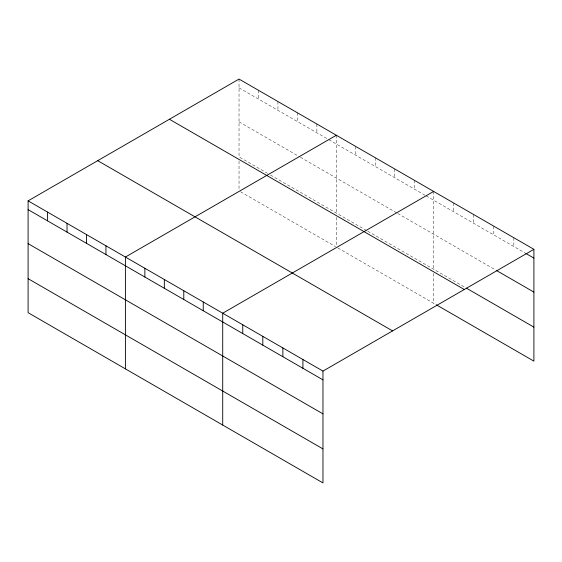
<?xml version="1.0" encoding="UTF-8"?>
<svg xmlns="http://www.w3.org/2000/svg" width="562" height="562" viewBox="0 0 562 562"><rect width="100%" height="100%" fill="white"/><g stroke="black" fill="none" stroke-linecap="round" stroke-linejoin="round"><path stroke-width="0.42" stroke-dasharray="2.81 2.11" d="M239.033 79.073L239.033 156.896L267.477 173.314M239.033 87.841L328.103 139.271M328.854 139.699L425.413 195.45M426.158 195.878L524.985 252.942M239.033 121.856L299.658 156.854M300.41 157.29L396.969 213.04M397.713 213.469L495.284 269.795M270.47 175.042L367.028 230.792M367.773 231.221L464.837 287.259M240.529 191.768L335.591 246.648M337.832 247.947L436.618 304.976M513.851 237.74L513.851 246.507M493.801 226.163L493.801 234.93M473.745 214.586L473.745 223.353M453.696 203.008L453.696 211.776M433.646 191.431L433.646 269.254M433.646 273.504L433.646 303.262M414.187 180.198L414.187 188.965M394.721 168.965L394.721 177.733M375.261 157.725L375.261 166.493M355.802 146.492L355.802 155.26M336.336 135.252L336.336 213.075M336.336 217.325L336.336 246.233M316.877 124.019L316.877 132.787M297.417 112.786L297.417 121.554M277.951 101.546L277.951 110.314M258.492 90.313L258.492 99.081M239.033 161.146L239.033 190.054"/><path stroke-width="0.84" d="M28.1 200.859L322.967 371.096L322.967 482.927L28.1 312.683L28.1 200.859L239.033 79.073L533.9 249.317L533.9 361.141L436.618 304.976M336.336 135.252L125.403 257.038L125.403 368.862M433.646 191.431L222.714 313.217L222.714 425.041M322.967 371.096L533.9 249.317M525.73 253.371L533.9 258.084M496.766 270.659L533.9 292.092M466.32 288.116L533.9 327.133M169.422 119.263L464.289 289.5M97.711 160.669L392.578 330.906M28.1 209.626L322.967 379.863M28.1 243.634L322.967 413.871M28.1 278.675L322.967 448.912M302.918 359.518L302.918 368.286M282.869 347.941L282.869 356.708M262.812 336.364L262.812 345.138M242.763 324.794L242.763 333.561M203.254 301.977L203.254 310.744M183.788 290.744L183.788 299.511M164.329 279.504L164.329 288.278M144.87 268.271L144.87 277.038M105.944 245.798L105.944 254.565M86.485 234.565L86.485 243.332M67.026 223.325L67.026 232.092M47.559 212.092L47.559 220.859"/></g></svg>
